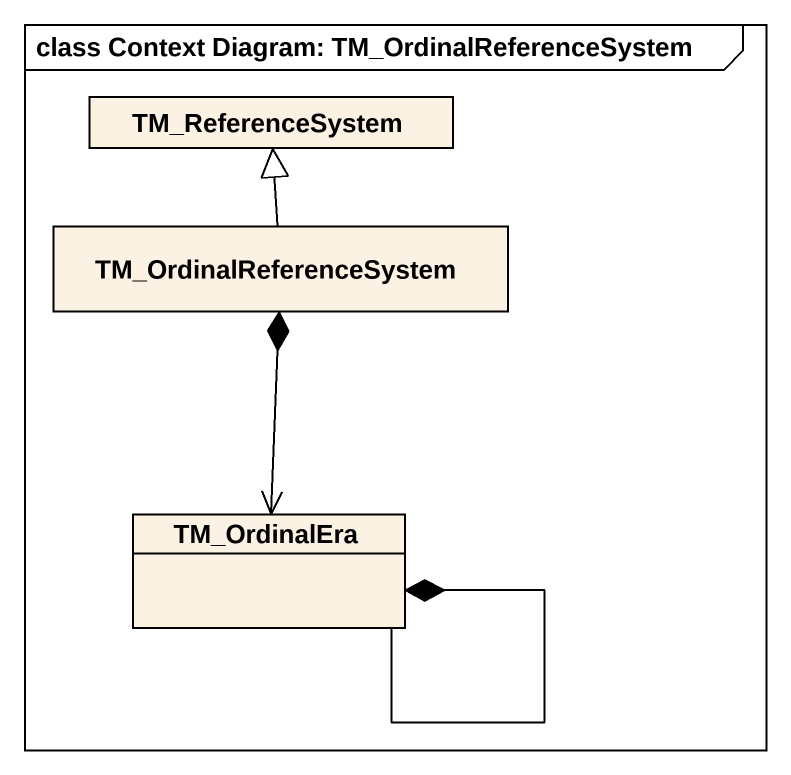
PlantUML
@startuml
mainframe class Context Diagram: TM_OrdinalReferenceSystem
hide circle
hide empty members
class TM_ReferenceSystem
class TM_OrdinalReferenceSystem
class TM_OrdinalEra
TM_OrdinalReferenceSystem -up-|> TM_ReferenceSystem
TM_OrdinalEra <-up-* TM_OrdinalReferenceSystem
TM_OrdinalEra --* TM_OrdinalEra
@enduml
